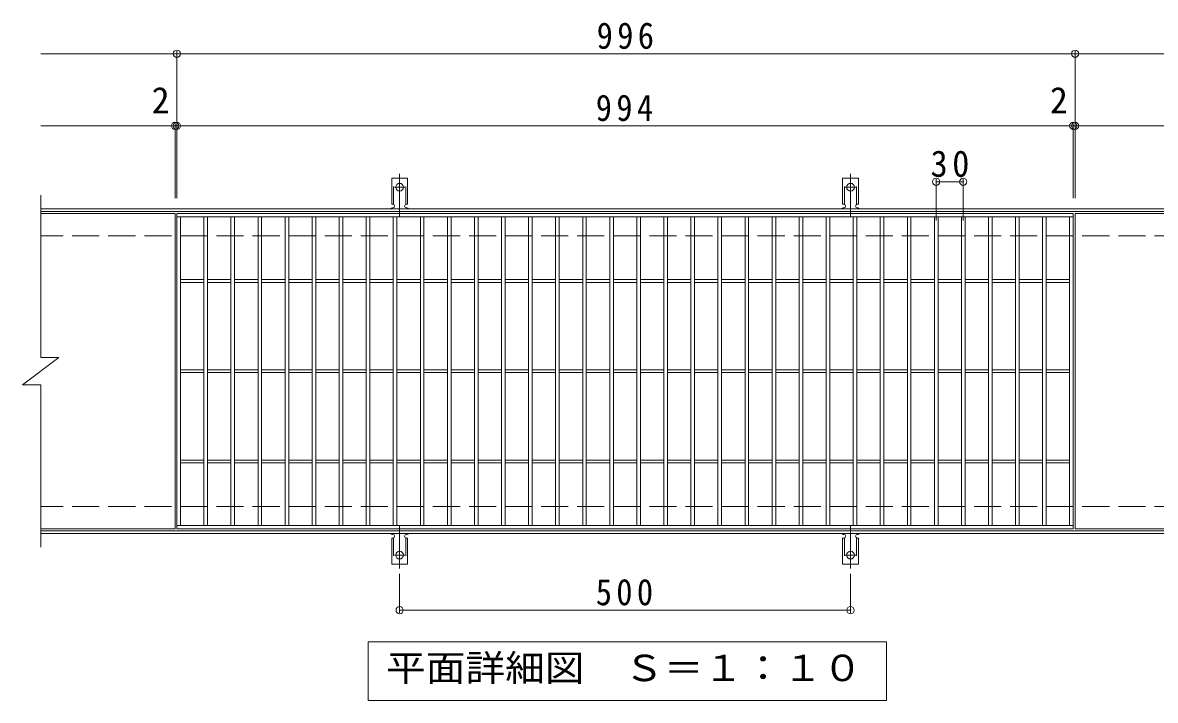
# Model space of a CAD drawing. Units: millimetres on the paper, enlarged 2 times, with parts at other scales. Extents: x -309 to 330, y -274 to 223.
# Drawn here: x -135 to 116.2, y 72.7 to 223 of the extents above; entities that cross this region are included whole.
import ezdxf
from ezdxf.enums import TextEntityAlignment as Align

# ---------------------------------------------------------------- set-up
doc = ezdxf.new("R2010")
doc.units = ezdxf.units.MM
doc.header["$LTSCALE"] = 2
doc.header["$PDMODE"] = 32
doc.header["$PDSIZE"] = 1.6
for name, pattern in [('CHAIN2', [12, 9, -1, 1, -1]), ('DASHED2', [3, 2, -1]), ('DASHED3', [4, 3, -1])]:
    doc.linetypes.add(name, pattern=pattern)
for name, color, linetype, lineweight in [('C-1', 2, 'Continuous', 9), ('C-2', 3, 'Continuous', 9), ('C-4', 7, 'Continuous', 9), ('C-5', 7, 'Continuous', 9), ('C-A', 3, 'Continuous', 9)]:
    doc.layers.add(name, color=color, linetype=linetype, lineweight=lineweight)
doc.styles.add('ＭＳ ゴシック', font='')
doc.styles.get('ＭＳ ゴシック').set_extended_font_data('MS Gothic')

msp = doc.modelspace()

# ---------------------------------------------------------------- linework, layer by layer
at = {"layer": 'C-1'}
for p, q in [((130.022, 181.73), (-130.978, 181.73)), ((130.022, 181.13), (-130.978, 181.13)), ((130.022, 110.33), (-130.978, 110.33)), ((130.022, 109.73), (-130.978, 109.73))]:
    msp.add_line(p, q, dxfattribs=at)
at = {"layer": 'C-1', "linetype": 'DASHED3'}
for p, q in [((130.022, 175.73), (-130.978, 175.73)), ((130.022, 115.73), (-130.978, 115.73))]:
    msp.add_line(p, q, dxfattribs=at)
at = {"layer": 'C-2'}
for p, q in [((-130.978, 184.73), (-130.978, 148.73)), ((-101.178, 180.73), (-130.978, 180.73)), ((-101.178, 180.73), (-101.178, 110.73)), ((-100.778, 179.93), (98.022, 179.93)), ((-99.978, 111.53), (-99.978, 179.93)), ((-94.778, 111.53), (-94.778, 179.93)), ((-93.978, 111.53), (-93.978, 179.93)), ((-88.778, 111.53), (-88.778, 179.93)), ((-87.978, 111.53), (-87.978, 179.93)), ((-82.778, 111.53), (-82.778, 179.93)), ((-81.978, 111.53), (-81.978, 179.93)), ((-76.778, 111.53), (-76.778, 179.93)), ((-75.978, 111.53), (-75.978, 179.93)), ((-70.778, 111.53), (-70.778, 179.93)), ((-69.978, 111.53), (-69.978, 179.93)), ((-64.778, 111.53), (-64.778, 179.93)), ((-63.978, 111.53), (-63.978, 179.93)), ((-58.778, 111.53), (-58.778, 179.93)), ((-57.978, 111.53), (-57.978, 179.93)), ((-52.778, 111.53), (-52.778, 179.93)), ((-51.978, 111.53), (-51.978, 179.93)), ((-46.778, 111.53), (-46.778, 179.93)), ((-45.978, 111.53), (-45.978, 179.93)), ((-40.778, 111.53), (-40.778, 179.93)), ((-39.978, 111.53), (-39.978, 179.93)), ((-34.778, 111.53), (-34.778, 179.93)), ((-33.978, 111.53), (-33.978, 179.93)), ((-28.778, 111.53), (-28.778, 179.93)), ((-27.978, 111.53), (-27.978, 179.93)), ((-22.778, 111.53), (-22.778, 179.93)), ((-21.978, 111.53), (-21.978, 179.93)), ((-16.778, 111.53), (-16.778, 179.93)), ((-15.978, 111.53), (-15.978, 179.93)), ((-10.778, 111.53), (-10.778, 179.93)), ((-9.978, 111.53), (-9.978, 179.93)), ((-4.778, 111.53), (-4.778, 179.93)), ((-3.978, 111.53), (-3.978, 179.93)), ((1.222, 111.53), (1.222, 179.93)), ((2.022, 111.53), (2.022, 179.93)), ((7.222, 111.53), (7.222, 179.93)), ((8.022, 111.53), (8.022, 179.93)), ((13.222, 111.53), (13.222, 179.93)), ((14.022, 111.53), (14.022, 179.93)), ((19.222, 111.53), (19.222, 179.93)), ((20.022, 111.53), (20.022, 179.93)), ((25.222, 111.53), (25.222, 179.93)), ((26.022, 111.53), (26.022, 179.93)), ((31.222, 111.53), (31.222, 179.93)), ((32.022, 111.53), (32.022, 179.93)), ((37.222, 111.53), (37.222, 179.93)), ((38.022, 111.53), (38.022, 179.93)), ((43.222, 111.53), (43.222, 179.93)), ((44.022, 111.53), (44.022, 179.93)), ((49.222, 111.53), (49.222, 179.93)), ((50.022, 111.53), (50.022, 179.93)), ((55.222, 111.53), (55.222, 179.93)), ((56.022, 111.53), (56.022, 179.93)), ((61.222, 111.53), (61.222, 179.93)), ((62.022, 111.53), (62.022, 179.93)), ((67.222, 111.53), (67.222, 179.93)), ((68.022, 111.53), (68.022, 179.93)), ((73.222, 111.53), (73.222, 179.93)), ((74.022, 111.53), (74.022, 179.93)), ((79.222, 111.53), (79.222, 179.93)), ((80.022, 111.53), (80.022, 179.93)), ((85.222, 111.53), (85.222, 179.93)), ((86.022, 111.53), (86.022, 179.93)), ((91.222, 111.53), (91.222, 179.93)), ((92.022, 111.53), (92.022, 179.93)), ((97.222, 111.53), (97.222, 179.93)), ((98.022, 180.73), (98.022, 110.73)), ((98.422, 180.73), (98.422, 110.73)), ((130.022, 180.73), (98.422, 180.73)), ((-99.978, 166.03), (-94.778, 166.03)), ((-93.978, 166.03), (-88.778, 166.03)), ((-87.978, 166.03), (-82.778, 166.03)), ((-81.978, 166.03), (-76.778, 166.03)), ((-75.978, 166.03), (-70.778, 166.03)), ((-69.978, 166.03), (-64.778, 166.03)), ((-63.978, 166.03), (-58.778, 166.03)), ((-57.978, 166.03), (-52.778, 166.03)), ((-51.978, 166.03), (-46.778, 166.03)), ((-45.978, 166.03), (-40.778, 166.03)), ((-39.978, 166.03), (-34.778, 166.03)), ((-33.978, 166.03), (-28.778, 166.03)), ((-27.978, 166.03), (-22.778, 166.03)), ((-21.978, 166.03), (-16.778, 166.03)), ((-15.978, 166.03), (-10.778, 166.03)), ((-9.978, 166.03), (-4.778, 166.03)), ((-3.978, 166.03), (1.222, 166.03)), ((2.022, 166.03), (7.222, 166.03)), ((8.022, 166.03), (13.222, 166.03)), ((14.022, 166.03), (19.222, 166.03)), ((20.022, 166.03), (25.222, 166.03)), ((26.022, 166.03), (31.222, 166.03)), ((32.022, 166.03), (37.222, 166.03)), ((38.022, 166.03), (43.222, 166.03)), ((44.022, 166.03), (49.222, 166.03)), ((50.022, 166.03), (55.222, 166.03)), ((56.022, 166.03), (61.222, 166.03)), ((62.022, 166.03), (67.222, 166.03)), ((68.022, 166.03), (73.222, 166.03)), ((74.022, 166.03), (79.222, 166.03)), ((80.022, 166.03), (85.222, 166.03)), ((86.022, 166.03), (91.222, 166.03)), ((92.022, 166.03), (97.222, 166.03)), ((-99.978, 165.43), (-94.778, 165.43)), ((-93.978, 165.43), (-88.778, 165.43)), ((-87.978, 165.43), (-82.778, 165.43)), ((-81.978, 165.43), (-76.778, 165.43)), ((-75.978, 165.43), (-70.778, 165.43)), ((-69.978, 165.43), (-64.778, 165.43)), ((-63.978, 165.43), (-58.778, 165.43)), ((-57.978, 165.43), (-52.778, 165.43)), ((-51.978, 165.43), (-46.778, 165.43)), ((-45.978, 165.43), (-40.778, 165.43)), ((-39.978, 165.43), (-34.778, 165.43)), ((-33.978, 165.43), (-28.778, 165.43)), ((-27.978, 165.43), (-22.778, 165.43)), ((-21.978, 165.43), (-16.778, 165.43)), ((-15.978, 165.43), (-10.778, 165.43)), ((-9.978, 165.43), (-4.778, 165.43)), ((-3.978, 165.43), (1.222, 165.43)), ((2.022, 165.43), (7.222, 165.43)), ((8.022, 165.43), (13.222, 165.43)), ((14.022, 165.43), (19.222, 165.43)), ((20.022, 165.43), (25.222, 165.43)), ((26.022, 165.43), (31.222, 165.43)), ((32.022, 165.43), (37.222, 165.43)), ((38.022, 165.43), (43.222, 165.43)), ((44.022, 165.43), (49.222, 165.43)), ((50.022, 165.43), (55.222, 165.43)), ((56.022, 165.43), (61.222, 165.43)), ((62.022, 165.43), (67.222, 165.43)), ((68.022, 165.43), (73.222, 165.43)), ((74.022, 165.43), (79.222, 165.43)), ((80.022, 165.43), (85.222, 165.43)), ((86.022, 165.43), (91.222, 165.43)), ((92.022, 165.43), (97.222, 165.43)), ((-134.978, 142.73), (-126.978, 148.73)), ((-130.978, 148.73), (-126.978, 148.73)), ((-99.978, 146.03), (-94.778, 146.03)), ((-93.978, 146.03), (-88.778, 146.03)), ((-87.978, 146.03), (-82.778, 146.03)), ((-81.978, 146.03), (-76.778, 146.03)), ((-75.978, 146.03), (-70.778, 146.03)), ((-69.978, 146.03), (-64.778, 146.03)), ((-63.978, 146.03), (-58.778, 146.03)), ((-57.978, 146.03), (-52.778, 146.03)), ((-51.978, 146.03), (-46.778, 146.03)), ((-45.978, 146.03), (-40.778, 146.03)), ((-39.978, 146.03), (-34.778, 146.03)), ((-33.978, 146.03), (-28.778, 146.03)), ((-27.978, 146.03), (-22.778, 146.03)), ((-21.978, 146.03), (-16.778, 146.03)), ((-15.978, 146.03), (-10.778, 146.03)), ((-9.978, 146.03), (-4.778, 146.03)), ((-3.978, 146.03), (1.222, 146.03)), ((2.022, 146.03), (7.222, 146.03)), ((8.022, 146.03), (13.222, 146.03)), ((14.022, 146.03), (19.222, 146.03)), ((20.022, 146.03), (25.222, 146.03)), ((26.022, 146.03), (31.222, 146.03)), ((32.022, 146.03), (37.222, 146.03)), ((38.022, 146.03), (43.222, 146.03)), ((44.022, 146.03), (49.222, 146.03)), ((50.022, 146.03), (55.222, 146.03)), ((56.022, 146.03), (61.222, 146.03)), ((62.022, 146.03), (67.222, 146.03)), ((68.022, 146.03), (73.222, 146.03)), ((74.022, 146.03), (79.222, 146.03)), ((80.022, 146.03), (85.222, 146.03)), ((86.022, 146.03), (91.222, 146.03)), ((92.022, 146.03), (97.222, 146.03)), ((-99.978, 145.43), (-94.778, 145.43)), ((-93.978, 145.43), (-88.778, 145.43)), ((-87.978, 145.43), (-82.778, 145.43)), ((-81.978, 145.43), (-76.778, 145.43)), ((-75.978, 145.43), (-70.778, 145.43)), ((-69.978, 145.43), (-64.778, 145.43)), ((-63.978, 145.43), (-58.778, 145.43)), ((-57.978, 145.43), (-52.778, 145.43)), ((-51.978, 145.43), (-46.778, 145.43)), ((-45.978, 145.43), (-40.778, 145.43)), ((-39.978, 145.43), (-34.778, 145.43)), ((-33.978, 145.43), (-28.778, 145.43)), ((-27.978, 145.43), (-22.778, 145.43)), ((-21.978, 145.43), (-16.778, 145.43)), ((-15.978, 145.43), (-10.778, 145.43)), ((-9.978, 145.43), (-4.778, 145.43)), ((-3.978, 145.43), (1.222, 145.43)), ((2.022, 145.43), (7.222, 145.43)), ((8.022, 145.43), (13.222, 145.43)), ((14.022, 145.43), (19.222, 145.43)), ((20.022, 145.43), (25.222, 145.43)), ((26.022, 145.43), (31.222, 145.43)), ((32.022, 145.43), (37.222, 145.43)), ((38.022, 145.43), (43.222, 145.43)), ((44.022, 145.43), (49.222, 145.43)), ((50.022, 145.43), (55.222, 145.43)), ((56.022, 145.43), (61.222, 145.43)), ((62.022, 145.43), (67.222, 145.43)), ((68.022, 145.43), (73.222, 145.43)), ((74.022, 145.43), (79.222, 145.43)), ((80.022, 145.43), (85.222, 145.43)), ((86.022, 145.43), (91.222, 145.43)), ((92.022, 145.43), (97.222, 145.43)), ((-134.978, 142.73), (-130.978, 142.73)), ((-130.978, 142.73), (-130.978, 106.73)), ((-99.978, 126.03), (-94.778, 126.03)), ((-93.978, 126.03), (-88.778, 126.03)), ((-87.978, 126.03), (-82.778, 126.03)), ((-81.978, 126.03), (-76.778, 126.03)), ((-75.978, 126.03), (-70.778, 126.03)), ((-69.978, 126.03), (-64.778, 126.03)), ((-63.978, 126.03), (-58.778, 126.03)), ((-57.978, 126.03), (-52.778, 126.03)), ((-51.978, 126.03), (-46.778, 126.03)), ((-45.978, 126.03), (-40.778, 126.03)), ((-39.978, 126.03), (-34.778, 126.03)), ((-33.978, 126.03), (-28.778, 126.03)), ((-27.978, 126.03), (-22.778, 126.03)), ((-21.978, 126.03), (-16.778, 126.03)), ((-15.978, 126.03), (-10.778, 126.03)), ((-9.978, 126.03), (-4.778, 126.03)), ((-3.978, 126.03), (1.222, 126.03)), ((2.022, 126.03), (7.222, 126.03)), ((8.022, 126.03), (13.222, 126.03)), ((14.022, 126.03), (19.222, 126.03)), ((20.022, 126.03), (25.222, 126.03)), ((26.022, 126.03), (31.222, 126.03)), ((32.022, 126.03), (37.222, 126.03)), ((38.022, 126.03), (43.222, 126.03)), ((44.022, 126.03), (49.222, 126.03)), ((50.022, 126.03), (55.222, 126.03)), ((56.022, 126.03), (61.222, 126.03)), ((62.022, 126.03), (67.222, 126.03)), ((68.022, 126.03), (73.222, 126.03)), ((74.022, 126.03), (79.222, 126.03)), ((80.022, 126.03), (85.222, 126.03)), ((86.022, 126.03), (91.222, 126.03)), ((92.022, 126.03), (97.222, 126.03)), ((-99.978, 125.43), (-94.778, 125.43)), ((-93.978, 125.43), (-88.778, 125.43)), ((-87.978, 125.43), (-82.778, 125.43)), ((-81.978, 125.43), (-76.778, 125.43)), ((-75.978, 125.43), (-70.778, 125.43)), ((-69.978, 125.43), (-64.778, 125.43)), ((-63.978, 125.43), (-58.778, 125.43)), ((-57.978, 125.43), (-52.778, 125.43)), ((-51.978, 125.43), (-46.778, 125.43)), ((-45.978, 125.43), (-40.778, 125.43)), ((-39.978, 125.43), (-34.778, 125.43)), ((-33.978, 125.43), (-28.778, 125.43)), ((-27.978, 125.43), (-22.778, 125.43)), ((-21.978, 125.43), (-16.778, 125.43)), ((-15.978, 125.43), (-10.778, 125.43)), ((-9.978, 125.43), (-4.778, 125.43)), ((-3.978, 125.43), (1.222, 125.43)), ((2.022, 125.43), (7.222, 125.43)), ((8.022, 125.43), (13.222, 125.43)), ((14.022, 125.43), (19.222, 125.43)), ((20.022, 125.43), (25.222, 125.43)), ((26.022, 125.43), (31.222, 125.43)), ((32.022, 125.43), (37.222, 125.43)), ((38.022, 125.43), (43.222, 125.43)), ((44.022, 125.43), (49.222, 125.43)), ((50.022, 125.43), (55.222, 125.43)), ((56.022, 125.43), (61.222, 125.43)), ((62.022, 125.43), (67.222, 125.43)), ((68.022, 125.43), (73.222, 125.43)), ((74.022, 125.43), (79.222, 125.43)), ((80.022, 125.43), (85.222, 125.43)), ((86.022, 125.43), (91.222, 125.43)), ((92.022, 125.43), (97.222, 125.43)), ((-101.178, 110.73), (-130.978, 110.73)), ((98.022, 111.53), (-100.778, 111.53)), ((98.022, 110.73), (-100.778, 110.73)), ((130.022, 110.73), (98.422, 110.73))]:
    msp.add_line(p, q, dxfattribs=at)
msp.add_lwpolyline([(-100.778, 110.73), (-100.778, 180.73), (98.022, 180.73)], dxfattribs=at)
at = {"layer": 'C-4'}
for p, q in [((-130.978, 216.13), (130.022, 216.13)), ((-100.778, 184.13), (-100.778, 216.73)), ((98.422, 184.13), (98.422, 216.73)), ((-130.978, 200.13), (130.022, 200.13)), ((-101.178, 184.13), (-101.178, 200.73)), ((98.022, 184.13), (98.022, 200.73)), ((67.622, 179.13), (67.622, 188.33)), ((67.622, 187.73), (73.622, 187.73)), ((73.622, 179.13), (73.622, 188.33)), ((-51.378, 100.786), (-51.378, 92.13)), ((48.622, 100.786), (48.622, 92.13)), ((-51.378, 92.73), (48.622, 92.73))]:
    msp.add_line(p, q, dxfattribs=at)
for p in [(-100.778, 216.13), (98.422, 216.13), (-101.178, 200.13), (-100.778, 200.13), (98.022, 200.13), (98.422, 200.13), (67.622, 187.73), (73.622, 187.73), (-51.378, 92.73), (48.622, 92.73)]:
    msp.add_point(p, dxfattribs=at)
at = {"layer": 'C-5'}
msp.add_lwpolyline([(-58.378, 72.73), (-58.378, 85.73), (56.622, 85.73), (56.622, 72.73)], close=True, dxfattribs=at)
at = {"layer": 'C-A'}
for p, q in [((-53.128, 182.73), (-53.128, 188.53)), ((-49.628, 188.53), (-53.128, 188.53)), ((-49.628, 182.73), (-49.628, 188.53)), ((46.872, 182.73), (46.872, 188.53)), ((50.372, 188.53), (46.872, 188.53)), ((50.372, 182.73), (50.372, 188.53)), ((-53.128, 182.73), (-52.878, 182.73)), ((-52.978, 181.93), (-52.878, 181.93)), ((-49.879, 181.93), (-49.777, 181.93)), ((-49.628, 182.73), (-49.878, 182.73)), ((46.872, 182.73), (47.122, 182.73)), ((47.022, 181.93), (47.122, 181.93)), ((50.121, 181.93), (50.223, 181.93)), ((50.372, 182.73), (50.122, 182.73)), ((-53.128, 108.73), (-52.878, 108.73)), ((-53.128, 108.73), (-53.128, 102.93)), ((-52.978, 109.53), (-52.878, 109.53)), ((-49.879, 109.53), (-49.777, 109.53)), ((-49.628, 108.73), (-49.878, 108.73)), ((-49.628, 108.73), (-49.628, 102.93)), ((46.872, 108.73), (47.122, 108.73)), ((46.872, 108.73), (46.872, 102.93)), ((47.022, 109.53), (47.122, 109.53)), ((50.121, 109.53), (50.223, 109.53)), ((50.372, 108.73), (50.122, 108.73)), ((50.372, 108.73), (50.372, 102.93)), ((-49.628, 102.93), (-53.128, 102.93)), ((50.372, 102.93), (46.872, 102.93))]:
    msp.add_line(p, q, dxfattribs=at)
at = {"layer": 'C-A', "linetype": 'DASHED2'}
for p, q in [((-52.728, 182.7), (-52.728, 188.53)), ((-50.028, 182.7), (-50.028, 188.53)), ((47.272, 182.7), (47.272, 188.53)), ((49.972, 182.7), (49.972, 188.53)), ((-52.728, 108.759), (-52.728, 102.93)), ((-50.028, 108.759), (-50.028, 102.93)), ((47.272, 108.759), (47.272, 102.93)), ((49.972, 108.759), (49.972, 102.93))]:
    msp.add_line(p, q, dxfattribs=at)
at = {"layer": 'C-A', "color": 7, "linetype": 'CHAIN2'}
for p, q in [((-51.378, 180.036), (-51.378, 189.516)), ((48.622, 180.036), (48.622, 189.516)), ((-52.533, 186.53), (-50.223, 186.53)), ((47.467, 186.53), (49.777, 186.53)), ((-51.378, 111.423), (-51.378, 101.943)), ((48.622, 111.423), (48.622, 101.943)), ((-52.533, 104.93), (-50.223, 104.93)), ((47.467, 104.93), (49.777, 104.93))]:
    msp.add_line(p, q, dxfattribs=at)
at = {"layer": 'C-A'}
for centre in [(-51.378, 186.53), (48.622, 186.53), (-51.378, 104.93), (48.622, 104.93)]:
    msp.add_circle(centre, 0.85, dxfattribs=at)
for centre, start, end in [((-52.978, 181.53), 90.27596, 150.00047), ((-52.878, 182.33), 270, 90), ((-49.878, 182.33), 90, 269.8667), ((-49.778, 181.53), 29.99927, 89.75836), ((47.022, 181.53), 90.27596, 150.00047), ((47.122, 182.33), 270, 90), ((50.122, 182.33), 90, 269.8667), ((50.222, 181.53), 29.99927, 89.75836), ((-52.978, 109.93), 209.99951, 269.72403), ((-52.878, 109.13), 270, 90), ((-49.878, 109.13), 90.13329, 270), ((-49.778, 109.93), 270.24162, 330.00072), ((47.022, 109.93), 209.99951, 269.72403), ((47.122, 109.13), 270, 90), ((50.122, 109.13), 90.13329, 270), ((50.222, 109.93), 270.24162, 330.00072)]:
    msp.add_arc(centre, 0.4, start, end, dxfattribs=at)

# ---------------------------------------------------------------- texts
at = {"layer": 'C-4', "color": 2, "style": 'ＭＳ ゴシック'}
for p in [(-106.371, 201.13), (92.829, 201.13)]:
    msp.add_text('2', height=5.865, dxfattribs=at).set_placement(p, align=Align.BOTTOM_LEFT)
at = {"layer": 'C-4', "color": 2, "char_height": 5.865, "attachment_point": 7, "style": 'ＭＳ ゴシック'}
for s, insert in [('\\T1.27;\\W0.9;996', (-7.678, 217.13)), ('\\T1.27;\\W0.9;994', (-7.878, 201.13)), ('\\T1.27;\\W0.95;30', (66.372, 188.73)), ('\\T1.27;\\W0.9;500', (-7.878, 93.729))]:
    msp.add_mtext(s, dxfattribs=dict(at, insert=insert))
at = {"layer": 'C-5', "color": 2, "style": 'ＭＳ ゴシック', "width": 1.1}
msp.add_text('平面詳細図\u3000Ｓ＝１：１０', height=5.865, dxfattribs=at).set_placement((-54.378, 75.23), align=Align.BOTTOM_LEFT)

doc.saveas('drawing.dxf')
